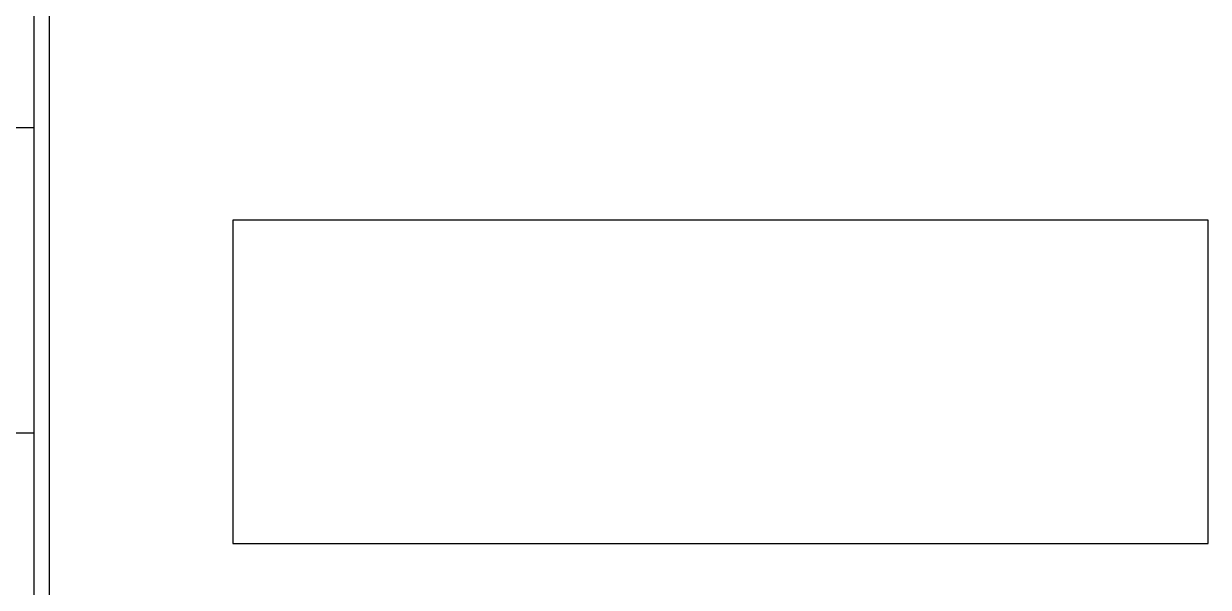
# Model space of a CAD drawing. Extents: x 0 to 119, y 0 to 84.
# Drawn here: x 109.847 to 111.444, y 56.637 to 57.397 of the extents above; entities that cross this region are included whole.
import ezdxf

# ---------------------------------------------------------------- set-up
doc = ezdxf.new("R2010")
doc.units = 0
doc.header["$MEASUREMENT"] = 0
for name, color, linetype in [('3', 7, 'CONTINUOUS'), ('40', 7, 'CONTINUOUS'), ('62', 7, 'CONTINUOUS')]:
    doc.layers.add(name, color=color, linetype=linetype)

msp = doc.modelspace()

# ---------------------------------------------------------------- linework, layer by layer
at = {"layer": '3', "color": 7, "linetype": 'Continuous'}
for p, q in [((109.862321, 51.130866), (109.861166, 58.554074)), ((109.882908, 51.130866), (109.881753, 58.554074))]:
    msp.add_line(p, q, dxfattribs=at)
at = {"layer": '40', "linetype": 'Continuous'}
for p, q in [((100.4206, 57.2571), (109.861166, 57.2571)), ((100.4206, 56.845362), (109.861166, 56.845362))]:
    msp.add_line(p, q, dxfattribs=at)
at = {"layer": '62', "linetype": 'Continuous'}
msp.add_lwpolyline([(110.12888, 56.695905), (111.443621, 56.695905), (111.443621, 57.132007), (110.12888, 57.132007), (110.12888, 56.695905)], dxfattribs=at)

doc.saveas('drawing.dxf')
